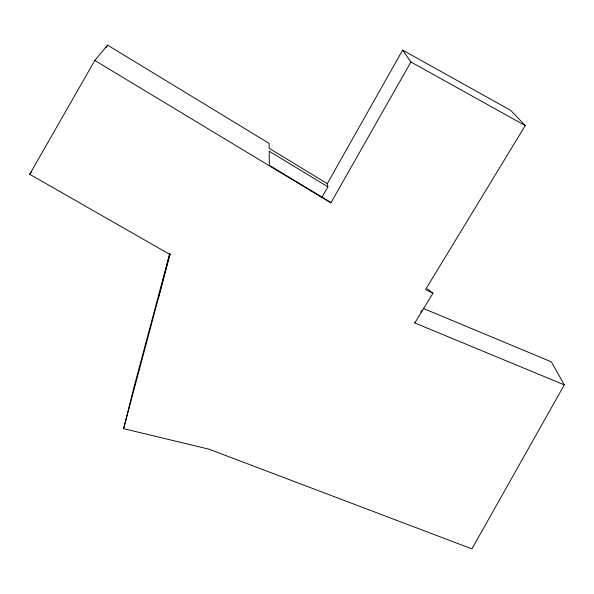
<?xml version="1.0" encoding="UTF-8"?>
<svg xmlns="http://www.w3.org/2000/svg" width="594" height="594" viewBox="0 0 594 594"><rect width="100%" height="100%" fill="white"/><g stroke="black" fill="none" stroke-linecap="round" stroke-linejoin="round"><path stroke-width="0.89" d="M158.405 298.114L169.743 253.913M423.151 308.368L551.388 361.865L564.3 384.867L471.918 548.871L209.051 449.198L123.626 428.675L133.65 388.417L169.609 254.069M123.626 428.675L170.181 253.935L170.032 254.544L29.7 174.28L94.817 60.454L107.596 45.129L269.134 143.399L269.179 148.329L327.294 183.628L327.888 186.82L321.963 197.312M327.294 183.628L402.65 50.096L510.736 110.38L525.245 125.586L425.586 289.516L432.937 293.288L414.82 322.965L564.3 384.867M94.817 60.454L330.851 202.91L410.929 61.991L402.65 50.096M106.215 47.535L107.596 45.129M420.79 312.14L421.74 310.58M29.7 174.28L31.876 171.347M410.929 61.991L525.245 125.586M327.888 186.82L269.201 151.218L269.327 165.295L330.754 202.376L330.851 202.91M432.937 293.288L427.324 288.84M414.605 322.275L414.82 322.965"/></g></svg>
